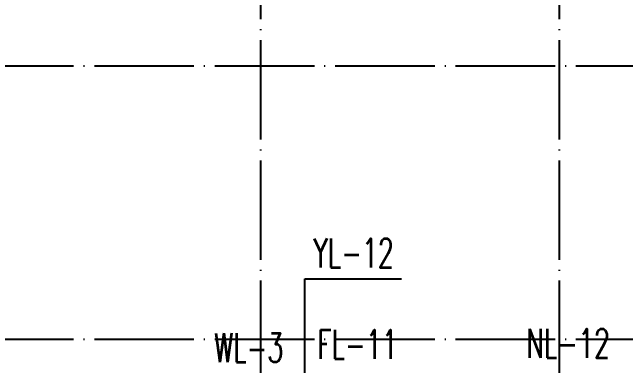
# Model space of a CAD drawing. Extents: x 27938 to 1507990, y 110129 to 923079.
# Drawn here: x 1218264 to 1221963, y 591566 to 593700 of the extents above; entities that cross this region are included whole.
import ezdxf

# ---------------------------------------------------------------- set-up
doc = ezdxf.new("R2010")
doc.units = 0
doc.header["$LTSCALE"] = 1000
doc.header["$MEASUREMENT"] = 0
doc.linetypes.add('DOTE', pattern=[2.42, 2, -0.2, 0.02, -0.2])
for name, color, linetype in [('----建筑底图', 8, 'Continuous'), ('DIM_凝结', 150, 'Continuous'), ('DIM_废水', 31, 'Continuous'), ('DIM_污水', 2, 'Continuous'), ('DIM_雨水', 4, 'Continuous'), ('DOTE', 1, 'Continuous')]:
    doc.layers.add(name, color=color, linetype=linetype)
doc.styles.add('_TWT_SERIAL', font='SIMPLEX', dxfattribs={"width": 0.8, "height": 3.5, "bigfont": 'HZTXT'})

# ---------------------------------------------------------------- blocks, each defined once
blk = doc.blocks.new('A$C149A4CC3')
at = {"layer": 'DOTE', "color": 169, "linetype": 'DOTE', "ltscale": 0.3}
for p, q in [((-6500, -19410.1), (-6500, -11458)), ((-4700, -19410.1), (-4700, -11458)), ((25039.9, -13160.1), (-25818.8, -13160.1)), ((25039.9, -14810.1), (-25818.8, -14810.1))]:
    blk.add_line(p, q, dxfattribs=at)

msp = doc.modelspace()

# ---------------------------------------------------------------- block references
at = {"layer": '----建筑底图'}
msp.add_blockref('A$C149A4CC3', (1226263.6, 606534.1), dxfattribs=at)

# ---------------------------------------------------------------- next in the draw order: linework, layer by layer
at = {"layer": 'DIM_雨水'}
for p, q in [((1220028.6, 590389), (1220028.6, 592090.2)), ((1220028.6, 592090.2), (1220610.6, 592090.2))]:
    msp.add_line(p, q, dxfattribs=at)

# ---------------------------------------------------------------- next in the draw order: texts
at = {"layer": 'DIM_凝结', "color": 7, "style": '_TWT_SERIAL', "width": 0.64}
msp.add_text('NL-12', height=175, dxfattribs=at).set_placement((1221364, 591614.5))
at = {"layer": 'DIM_废水', "color": 7, "style": '_TWT_SERIAL', "width": 0.64}
msp.add_text('FL-11', height=175, dxfattribs=at).set_placement((1220102.8, 591607.4))
at = {"layer": 'DIM_污水', "color": 7, "style": '_TWT_SERIAL', "width": 0.64}
msp.add_text('WL-3', height=175, dxfattribs=at).set_placement((1219481, 591587.9))
at = {"layer": 'DIM_雨水', "color": 7, "style": '_TWT_SERIAL', "width": 0.64}
msp.add_text('YL-12', height=175, dxfattribs=at).set_placement((1220079.6, 592160.2))

doc.saveas('drawing.dxf')
